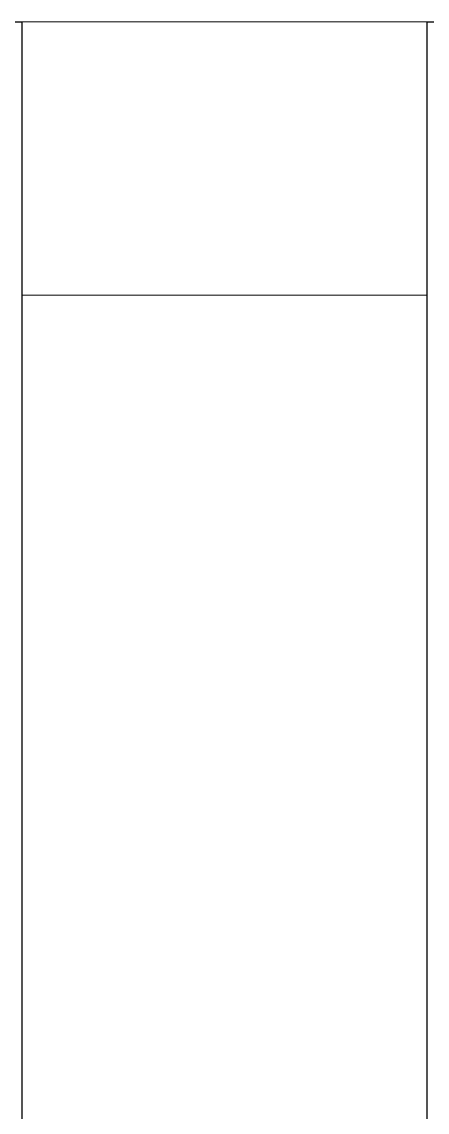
# Model space of a CAD drawing. Extents: x -3102990 to -851544, y -5293060 to -2540151.
# Drawn here: x -1269730 to -1262296, y -2650913 to -2630902 of the extents above; entities that cross this region are included whole.
import ezdxf

# ---------------------------------------------------------------- set-up
doc = ezdxf.new("R2010")
doc.units = 0
doc.header["$LTSCALE"] = 1000
doc.layers.get('0').update_dxf_attribs({"linetype": 'CONTINUOUS'})
doc.layers.add('BEAM_CON', color=4, linetype='CONTINUOUS')
doc.layers.add('PUB_TITLE', color=4, linetype='CONTINUOUS')
doc.layers.add('yichutu', color=7, linetype='CONTINUOUS', true_color=0xffffff, plot=False)

# ---------------------------------------------------------------- blocks, each defined once
blk = doc.blocks.new('A$C154754DE')
at = {"layer": 'PUB_TITLE'}
blk.add_lwpolyline([(0, 0), (0, 59400), (105125, 59400), (105125, 0)], close=True, dxfattribs=at)
blk = doc.blocks.new('yct-1051-594-105125-59399.99998844-100-1002.0')
at = {"layer": 'yichutu', "color": 7, "true_color": 0xffffff}
blk.add_lwpolyline([(0, 0), (0, 59400), (105125, 59400), (105125, 0)], close=True, dxfattribs=at)
blk = doc.blocks.new('yct-891-420-89100-42000-100-2004.0')
at = {"layer": 'yichutu', "color": 7, "true_color": 0xffffff}
blk.add_lwpolyline([(0, 0), (0, 42000), (89100, 42000), (89100, 0)], close=True, dxfattribs=at)

msp = doc.modelspace()

# ---------------------------------------------------------------- linework, layer by layer
at = {"layer": 'BEAM_CON', "lineweight": 5, "ltscale": 1.5}
msp.add_lwpolyline([(-1269729.96, -2630902.4), (-1262295.97, -2630902.4), (-1262295.97, -2635920.73), (-1269729.96, -2635920.73)], close=True, dxfattribs=at)

# ---------------------------------------------------------------- block references
at = {"ltscale": 1.5}
msp.add_blockref('A$C154754DE', (-1262295.96, -2690302.41), dxfattribs=at)
at = {"layer": 'yichutu'}
for name, p in [('yct-891-420-89100-42000-100-2004.0', (-1358829.96, -2672902.4)), ('yct-1051-594-105125-59399.99998844-100-1002.0', (-1262295.97, -2690302.4))]:
    msp.add_blockref(name, p, dxfattribs=at)

doc.saveas('drawing.dxf')
